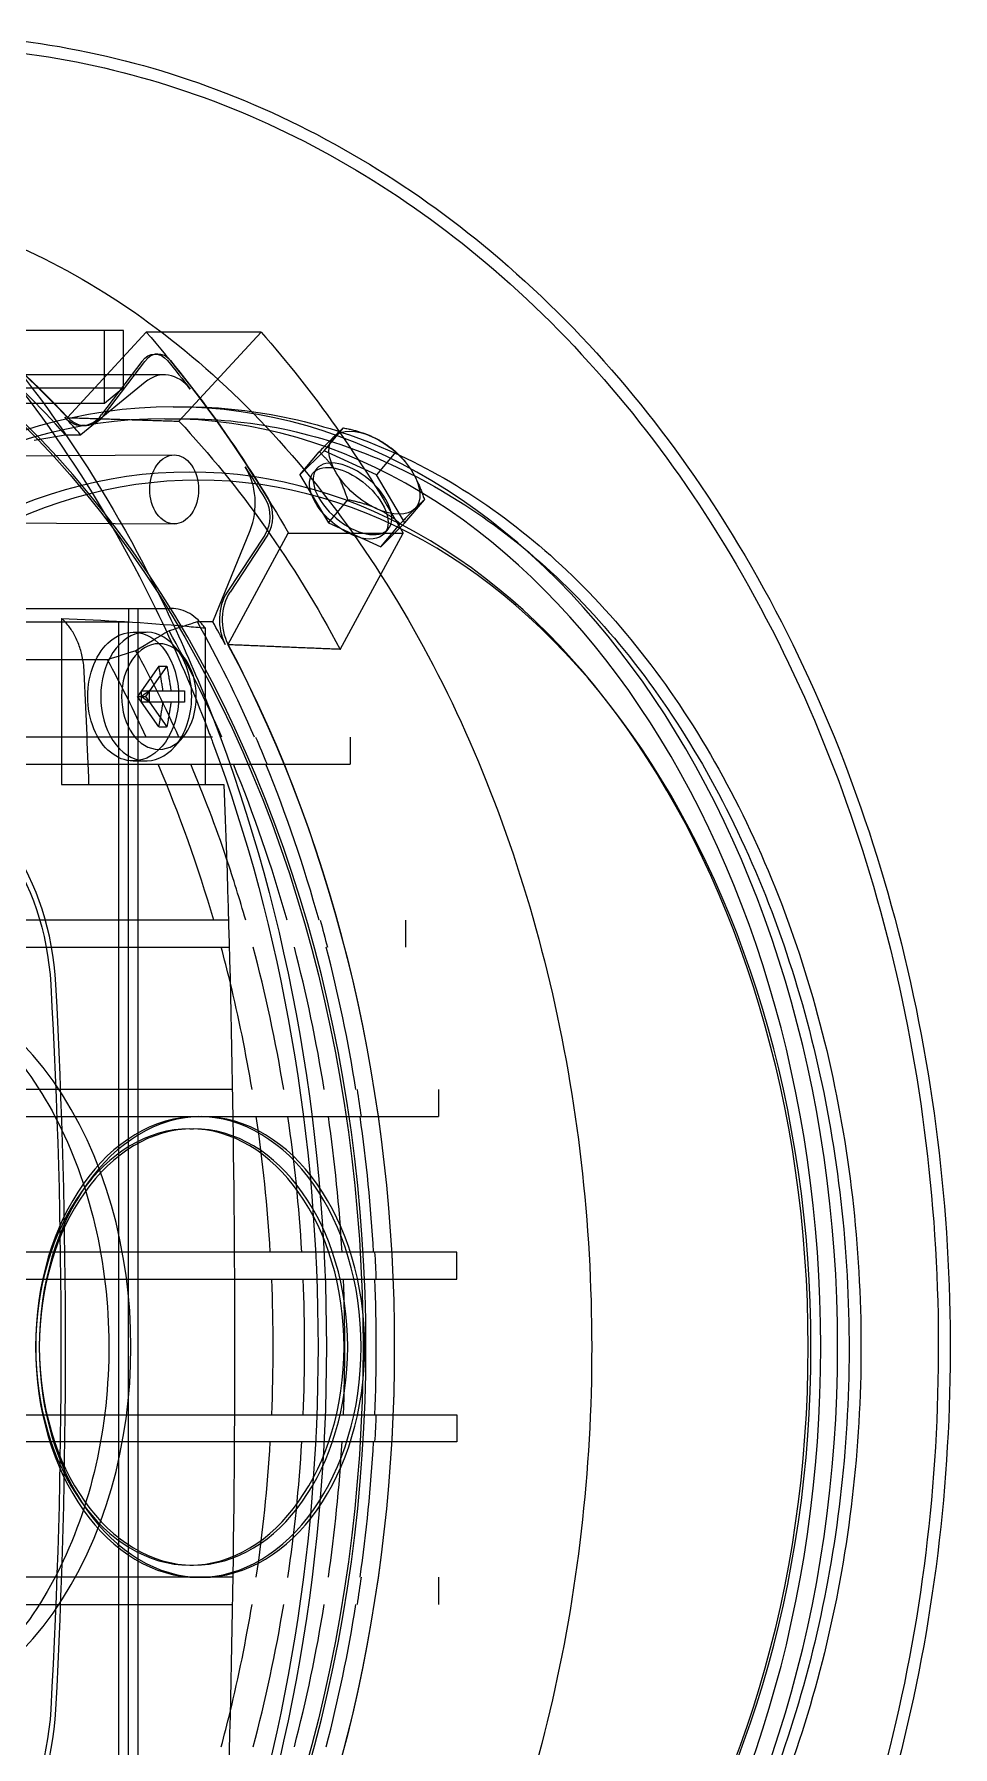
# Model space of a CAD drawing. Header units: millimetres. Extents: x -6314 to 11113, y -129 to 3675.
# Drawn here: x -2284.67 to -2271.1, y 2209.55 to 2234.83 of the extents above; entities that cross this region are included whole.
import ezdxf

# ---------------------------------------------------------------- set-up
doc = ezdxf.new("R2010")
doc.units = ezdxf.units.MM
doc.layers.add('Equipment', color=123, linetype='Continuous')

# ---------------------------------------------------------------- blocks, each defined once
blk = doc.blocks.new('A$C161d446f')
at = {"layer": 'Equipment', "linetype": 'Continuous', "lineweight": 0, "extrusion": (0, 1, 0)}
for p, q in [((-74.677, 552.941), (-72.98, 552.941)), ((-74.677, 552.941), (-73.465, 551.625)), ((-72.98, 552.941), (-71.817, 551.678)), ((-72.648, 552.116), (-72.648, 552.965)), ((-72.648, 552.965), (-70.414, 552.965)), ((-72.365, 551.885), (-72.365, 552.965)), ((-73.155, 552.616), (-73.112, 552.616)), ((-73.249, 552.309), (-70.963, 552.309)), ((-72.366, 551.722), (-72.962, 552.508)), ((-72.324, 551.722), (-72.92, 552.508)), ((-72.966, 552.202), (-72.014, 551.425)), ((-72.648, 552.116), (-72.365, 551.885)), ((-69.324, 552.116), (-72.648, 552.116)), ((-73.38, 551.837), (-73.556, 551.837)), ((-72.365, 551.885), (-69.042, 551.885)), ((-75.607, 551.188), (-75.894, 551.527)), ((-73.256, 551.661), (-73.556, 551.661)), ((-72.077, 551.561), (-72.034, 551.561)), ((-71.785, 551.425), (-72.014, 551.425)), ((-76.669, 551.174), (-76.383, 550.834)), ((-76.383, 550.834), (-75.607, 551.188)), ((-75.607, 551.188), (-75.252, 550.834)), ((-75.252, 550.834), (-75.538, 551.174)), ((-70, 551.108), (-73.394, 551.127)), ((-76.803, 550.126), (-76.383, 550.834)), ((-75.252, 550.834), (-75.672, 550.126)), ((-75.5, 550.924), (-75.446, 550.86)), ((-76.803, 550.126), (-77.089, 550.465)), ((-75.672, 550.126), (-75.958, 550.465)), ((-76.447, 549.772), (-76.803, 550.126)), ((-76.447, 549.772), (-76.734, 550.112)), ((-76.555, 550.035), (-76.501, 549.971)), ((-75.672, 550.126), (-76.447, 549.772)), ((-73.966, 548.664), (-74.515, 550.011)), ((-70, 550.128), (-73.394, 550.109)), ((-75.08, 549.971), (-76.777, 549.971)), ((-75.847, 548.257), (-76.777, 549.971)), ((-74.188, 548.326), (-75.08, 549.971)), ((-74.774, 549.945), (-74.219, 549.102)), ((-74.732, 549.945), (-74.176, 549.102)), ((-58.061, 548.861), (-73.352, 548.861)), ((-72.86, 548.861), (-72.86, 527.061)), ((-72.718, 548.861), (-72.718, 548.661)), ((-73.966, 548.664), (-73.737, 548.664)), ((-73.85, 548.573), (-73.85, 546.261)), ((-72.789, 548.511), (-72.981, 548.511)), ((-72.718, 548.661), (-57.586, 548.661)), ((-72.718, 527.261), (-72.718, 548.661)), ((-72.577, 527.261), (-72.577, 548.661)), ((-71.729, 548.715), (-71.729, 546.261)), ((-73.52, 548.165), (-73.406, 548.296)), ((-73.287, 548.01), (-73.192, 547.877)), ((-73.169, 548.01), (-72.91, 547.644)), ((-72.41, 548.104), (-70.202, 548.104)), ((-73.192, 547.877), (-73.028, 547.644)), ((-73.23, 547.644), (-73.347, 547.644)), ((-73.028, 547.644), (-72.91, 547.561)), ((-73.028, 547.644), (-72.969, 547.561)), ((-73.028, 547.478), (-73.028, 547.644)), ((-72.91, 547.561), (-73.028, 547.478)), ((-72.969, 547.561), (-73.028, 547.478)), ((-72.91, 547.561), (-72.969, 547.561)), ((-72.91, 547.644), (-72.852, 547.561)), ((-72.852, 547.561), (-72.91, 547.561)), ((-72.91, 547.478), (-72.852, 547.561)), ((-73.347, 547.478), (-73.23, 547.478)), ((-73.192, 547.245), (-73.287, 547.112)), ((-73.028, 547.478), (-73.192, 547.245)), ((-73.169, 547.112), (-72.91, 547.478)), ((-75.992, 546.961), (-75.992, 546.561)), ((-73.962, 546.961), (-73.85, 546.961)), ((-73.85, 546.961), (-65.527, 546.961)), ((-73.52, 546.957), (-73.406, 546.825)), ((-74.081, 546.561), (-75.992, 546.561)), ((-73.85, 546.561), (-74.081, 546.561)), ((-65.527, 546.561), (-73.85, 546.561)), ((-72.789, 546.611), (-72.981, 546.611)), ((-72.137, 546.261), (-74.129, 546.261)), ((-71.729, 546.261), (-72.137, 546.261)), ((-76.81, 544.261), (-76.81, 543.861)), ((-74.196, 544.261), (-66.374, 544.261)), ((-66.374, 543.861), (-74.207, 543.861)), ((-77.296, 541.761), (-77.296, 541.361)), ((-74.253, 541.761), (-67.641, 541.761)), ((-75.304, 541.361), (-77.296, 541.361)), ((-74.26, 541.361), (-75.304, 541.361)), ((-67.641, 541.361), (-74.26, 541.361)), ((-73.626, 541.181), (-73.68, 541.181)), ((-77.567, 539.361), (-75.483, 539.361)), ((-77.567, 538.961), (-77.567, 539.361)), ((-75.483, 539.361), (-74.282, 539.361)), ((-74.282, 539.361), (-69.837, 539.361)), ((-75.5, 538.961), (-77.567, 538.961)), ((-74.284, 538.961), (-75.5, 538.961)), ((-69.837, 538.961), (-74.284, 538.961)), ((-75.5, 536.961), (-77.567, 536.961)), ((-77.567, 536.961), (-77.567, 536.561)), ((-74.284, 536.961), (-75.5, 536.961)), ((-69.837, 536.961), (-74.284, 536.961)), ((-77.567, 536.561), (-75.483, 536.561)), ((-75.483, 536.561), (-74.282, 536.561)), ((-74.282, 536.561), (-69.837, 536.561)), ((-73.626, 534.741), (-73.68, 534.741)), ((-77.296, 534.561), (-77.296, 534.161)), ((-74.26, 534.561), (-67.641, 534.561)), ((-67.641, 534.161), (-74.253, 534.161))]:
    blk.add_line(p, q, dxfattribs=at)
at = {"layer": 'Equipment', "linetype": 'Continuous', "lineweight": 0, "extrusion": (0, 0, -1)}
for centre, major_axis, ratio, start_param, end_param in [((-64.488, 537.961), (0, -16.6), 0.707107, -5.497787, 0.785398), ((-64.488, 537.961), (0, 17.2), 0.707107, -0.647193, 0.647193), ((-73.155, 552.216), (0, 0.4), 0.707107, -0.710188, 0.750492), ((-64.217, 537.961), (0, 17.2), 0.707107, -0.671666, -0.550667), ((-64.488, 537.961), (0, 19.2), 0.707107, -0.860609, -0.710188), ((-73.249, 551.509), (0, 0.8), 0.707107, -0.743166, 0.523599), ((-72.077, 552.161), (0, -0.6), 0.707107, -0.647193, 0.750492), ((-72.034, 552.161), (0, -0.6), 0.707107, -0.647193, 0.750492), ((-64.445, 537.961), (0, 17.2), 0.707107, -0.671666, -0.647193), ((-73.395, 550.618), (0, -0.509), 0.707107, -0.785398, 5.497787), ((-74.026, 550.411), (0, 0.8), 0.707107, -2.094395, -0.82763), ((-74.568, 550.218), (0, 0.4), 0.707107, -2.321288, -0.860609), ((-74.529, 548.693), (0, -0.6), 0.707107, -2.321288, -0.923603), ((-74.487, 548.693), (0, -0.6), 0.707107, -2.321288, -0.923603), ((-64.217, 537.961), (0, 17.2), 0.707107, -1.020129, -0.89913), ((-64.445, 537.961), (0, 17.2), 0.707107, -0.923603, -0.89913), ((-63.853, 537.961), (0, 17.057), 0.707107, -1.014991, -0.902426), ((132.243, -698.555), (950.353, -1163.94), 0.612372, -2.388571, -2.388214), ((-72.981, 547.561), (0, 0.95), 0.707107, -0.685308, 3.826901), ((-112.659, 218.024), (287.323, -351.897), 0.612372, -2.104544, -2.103168), ((-64.488, 537.961), (0, 17.2), 0.707107, -2.217989, -0.923603), ((-72.981, 547.561), (0, 0.95), 0.707107, -1.570796, -0.685308), ((-63.482, 537.961), (0, 16.743), 0.707107, -1.003263, -0.909926), ((113.542, -587.482), (865.699, -1060.26), 0.612372, -2.387387, -2.386994), ((-63.118, 537.961), (0, 16.6), 0.707107, -0.99778, -0.913421), ((37.449, 537.961), (0, 155.199), 0.707107, -1.517291, -1.50655), ((-72.981, 547.561), (0, 0.95), 0.707107, -2.456285, -1.570796), ((-64.217, 537.961), (0, 17.2), 0.707107, -1.195789, -1.047198), ((-63.853, 537.961), (0, 17.057), 0.707107, -1.192499, -1.042367), ((-63.482, 537.961), (0, 16.743), 0.707107, -1.125821, -1.031348), ((-63.118, 537.961), (0, 16.6), 0.707107, -1.181521, -1.026201), ((-69.344, 543.064), (0, -3.263), 0.707782, -4.636069, -3.245576), ((-63.482, 537.961), (0, 16.743), 0.707107, -1.18501, -1.125821), ((-64.217, 537.961), (0, 17.2), 0.707107, -1.348028, -1.220663), ((-63.853, 537.961), (0, 17.057), 0.707107, -1.346135, -1.21761), ((-63.482, 537.961), (0, 16.743), 0.707107, -1.341834, -1.210666), ((-63.118, 537.961), (0, 16.6), 0.707107, -1.24009, -1.207431), ((-63.118, 537.961), (0, 16.6), 0.707107, -1.339833, -1.24009), ((-22.112, 537.961), (0, -70.19), 0.707782, 1.494476, 1.647116), ((-64.217, 537.961), (0, 17.2), 0.707107, -1.489311, -1.371811), ((-63.853, 537.961), (0, 17.057), 0.707107, -1.488629, -1.370126), ((-63.482, 537.961), (0, 16.743), 0.707107, -1.487079, -1.366298), ((-63.118, 537.961), (0, 16.6), 0.707107, -1.486359, -1.364517), ((-64.217, 537.961), (0, 17.2), 0.707107, -1.628969, -1.512624), ((-63.853, 537.961), (0, 17.057), 0.707107, -1.629455, -1.512137), ((-63.482, 537.961), (0, 16.743), 0.707107, -1.63056, -1.511033), ((-63.118, 537.961), (0, 16.6), 0.707107, -1.631074, -1.510519), ((-64.217, 537.961), (0, 17.2), 0.707107, -1.769781, -1.652282), ((-63.853, 537.961), (0, 17.057), 0.707107, -1.771466, -1.652964), ((-63.482, 537.961), (0, 16.743), 0.707107, -1.775295, -1.654514), ((-63.118, 537.961), (0, 16.6), 0.707107, -1.777075, -1.655234), ((-64.217, 537.961), (0, 17.2), 0.707107, -1.92093, -1.793564), ((-63.853, 537.961), (0, 17.057), 0.707107, -1.923982, -1.795457), ((-63.482, 537.961), (0, 16.743), 0.707107, -1.930927, -1.799759), ((-63.118, 537.961), (0, 16.6), 0.707107, -1.901503, -1.80176), ((-63.118, 537.961), (0, 16.6), 0.707107, -1.934161, -1.901503), ((-69.344, 532.858), (0, -3.263), 0.707782, 0.103983, 1.494476)]:
    blk.add_ellipse(centre, major_axis=major_axis, ratio=ratio, start_param=start_param, end_param=end_param, dxfattribs=at)
at = {"layer": 'Equipment', "linetype": 'Continuous', "lineweight": 0}
for centre, major_axis, ratio, start_param, end_param in [((-64.445, 537.961), (0, 16.6), 0.707107, -3.926991, 2.356194), ((-64.488, 537.961), (0, 17.193), 0.707107, -0.647071, 0.647071), ((-61.942, 537.961), (0, -19.376), 0.707107, -2.503602, -2.168265), ((-61.942, 537.961), (0, -19.2), 0.707107, -2.496789, -2.174516), ((-66.185, 537.961), (0, -19.2), 0.707107, -2.465789, -2.2466), ((-64.488, 537.961), (0, -19.2), 0.707107, -2.465789, -2.2466), ((-73.112, 552.216), (0, 0.4), 0.707107, -0.750492, 0.710188), ((-64.445, 537.961), (0, -19.2), 0.707107, -2.431405, -2.398427), ((-73.38, 537.961), (0, 13.876), 0.707107, -3.141592653589998, 3.141592653589588), ((-73.256, 537.961), (0, 13.7), 0.707107, -3.141592653589998, 3.141592653589588), ((-66.185, 537.961), (0, -17.109), 0.707107, -2.495873, -2.216516), ((-76.352, 550.865), (0.612, 0.516), 0.541675, -0.999508, 2.142085), ((506.937, -168.657), (-1391.174, 567.944), 0.353553, -1.003456, -1.003098), ((-76.027, 550.48), (-0.528, -0.445), 0.541675, -4.141100702461366, 2.14208460471822), ((-73.626, 537.961), (0, 12.913), 0.707107, -3.141592653589998, 3.141592653589588), ((-76.352, 550.865), (-0.612, -0.516), 0.541675, -0.999508, 2.142085), ((-75.973, 550.415), (0.528, 0.445), 0.541675, -0.754894, 2.142085), ((-64.445, 537.961), (0, -19.2), 0.707107, -2.313962, -2.280984), ((-73.751, 537.961), (0, 12.794), 0.707107, -3.141592653589998, 3.141592653589588), ((-75.973, 550.415), (0.528, 0.445), 0.541675, -0.999508, -0.754894), ((-75.973, 550.415), (-0.528, -0.445), 0.541675, -0.999508, 0.810809), ((-75.973, 550.415), (0.528, 0.445), 0.541675, -1.763077, -1.244122), ((-75.973, 550.415), (0.528, 0.445), 0.541675, -1.244122, -0.999508), ((-74.525, 550.218), (0, -0.4), 0.707107, -2.280984, -0.820305), ((-75.973, 550.415), (0.528, 0.445), 0.541675, -2.330783, -1.763077), ((-61.942, 537.961), (0, -19.2), 0.707107, -2.174516, -2.071837), ((-61.942, 537.961), (0, -19.376), 0.707107, -2.168265, -2.08818), ((-72.789, 547.561), (0, 0.95), 0.707107, 0, 1.570796), ((-72.789, 547.561), (0, -0.95), 0.707107, 0, 3.141593), ((-64.488, 537.961), (0, -17.193), 0.707107, -2.217868, -0.923725), ((-73.17, 547.561), (0, 0.78), 0.707107, -4.712389, 1.570796), ((-61.942, 537.961), (0, -19.376), 0.707107, -2.08818, -1.053413), ((-72.789, 547.561), (0, -0.95), 0.707107, -1.570796, 0), ((-61.942, 537.961), (0, -19.2), 0.707107, -2.071837, -2.058671), ((-61.942, 537.961), (0, -19.2), 0.707107, -2.054319, -1.087274), ((-64.233, 537.961), (0, -17.2), 0.707107, -2.121463, -2.094395), ((-61.942, 537.961), (0, -19.2), 0.707107, -2.058671, -2.054319), ((35.327, 537.961), (0, -155.017), 0.707107, -1.624364, -1.517228), ((-69.181, 543.064), (0, 3.252), 0.737277, 0.102087, 1.494331), ((-64.233, 537.961), (0, -17.2), 0.707107, -1.945803, -1.92093), ((-68.829, 537.961), (0, -5.553), 0.707107, -5.497787, 0.785398), ((-20.075, 537.961), (0, -70.052), 0.737277, -1.647262, -1.494331), ((-64.233, 537.961), (0, -17.2), 0.707107, -1.793564, -1.769781), ((-73.805, 537.961), (0, 3.4), 0.707107, -3.141592653589999, 3.141592653589587), ((-73.751, 537.961), (0, 3.4), 0.707107, -3.141592653589999, 3.141592653589587), ((-73.68, 537.961), (0, 3.22), 0.707107, -3.141592653589997, 3.141592653589589), ((-73.626, 537.961), (0, 3.22), 0.707107, -3.141592653589997, 3.141592653589589), ((-64.233, 537.961), (0, -17.2), 0.707107, -1.652282, -1.628969), ((-64.233, 537.961), (0, -17.2), 0.707107, -1.512624, -1.489311), ((-64.233, 537.961), (0, -17.2), 0.707107, -1.371811, -1.348028), ((-69.181, 532.858), (0, -3.252), 0.737277, -1.494331, -0.102087)]:
    blk.add_ellipse(centre, major_axis=major_axis, ratio=ratio, start_param=start_param, end_param=end_param, dxfattribs=at)
for points, knots in [([(-69.579, 557.337), (-71.096, 557.337), (-72.609, 557.052), (-75.503, 555.963), (-76.871, 555.137), (-79.434, 552.99), (-80.589, 551.621), (-82.584, 548.442), (-83.381, 546.598), (-84.501, 542.666), (-84.807, 540.57), (-84.892, 536.357), (-84.669, 534.24), (-83.693, 530.176), (-82.942, 528.228), (-80.933, 524.73), (-79.686, 523.167), (-76.83, 520.73), (-75.262, 519.805), (-72.278, 518.81), (-70.93, 518.585), (-69.579, 518.585)], [6.283185, 6.283185, 6.283185, 6.283185, 6.543146, 6.543146, 6.817787, 6.817787, 7.128144, 7.128144, 7.471014, 7.471014, 7.825515, 7.825515, 8.181232, 8.181232, 8.536233, 8.536233, 8.881794, 8.881794, 9.193279, 9.193279, 9.424778, 9.424778, 9.424778, 9.424778]), ([(-69.579, 557.161), (-71.079, 557.161), (-72.576, 556.878), (-75.44, 555.797), (-76.793, 554.976), (-79.329, 552.844), (-80.472, 551.484), (-82.443, 548.328), (-83.23, 546.499), (-84.333, 542.6), (-84.634, 540.524), (-84.714, 536.351), (-84.492, 534.254), (-83.525, 530.231), (-82.782, 528.304), (-80.796, 524.843), (-79.564, 523.297), (-76.743, 520.885), (-75.194, 519.969), (-72.246, 518.984), (-70.913, 518.761), (-69.579, 518.761)], [6.283185, 6.283185, 6.283185, 6.283185, 6.54406, 6.54406, 6.819613, 6.819613, 7.130575, 7.130575, 7.473185, 7.473185, 7.82684, 7.82684, 8.181601, 8.181601, 8.535703, 8.535703, 8.880788, 8.880788, 9.192748, 9.192748, 9.424778, 9.424778, 9.424778, 9.424778]), ([(-67.818, 555), (-69.104, 554.936), (-70.38, 554.585), (-72.798, 553.346), (-73.937, 552.451), (-75.967, 550.203), (-76.854, 548.843), (-78.279, 545.799), (-78.816, 544.114), (-79.485, 540.594), (-79.616, 538.758), (-79.461, 535.122), (-79.174, 533.322), (-78.21, 529.936), (-77.532, 528.352), (-75.85, 525.561), (-74.847, 524.354), (-72.616, 522.451), (-71.39, 521.752), (-69.36, 521.101), (-68.59, 520.96), (-67.818, 520.922)], [0.034928, 0.034928, 0.034928, 0.034928, 0.347733, 0.347733, 0.66459, 0.66459, 0.985797, 0.985797, 1.308403, 1.308403, 1.631119, 1.631119, 1.953805, 1.953805, 2.276531, 2.276531, 2.598867, 2.598867, 2.918778, 2.918778, 3.106665, 3.106665, 3.106665, 3.106665]), ([(-73.556, 551.837), (-74.603, 551.837), (-75.65, 551.606), (-77.645, 550.71), (-78.592, 550.038), (-80.3, 548.31), (-81.058, 547.245), (-82.297, 544.835), (-82.776, 543.488), (-83.406, 540.651), (-83.556, 539.163), (-83.513, 536.195), (-83.319, 534.716), (-82.607, 531.916), (-82.088, 530.594), (-80.77, 528.243), (-79.972, 527.214), (-78.178, 525.565), (-77.184, 524.941), (-75.298, 524.244), (-74.427, 524.085), (-73.556, 524.085)], [6.283185, 6.283185, 6.283185, 6.283185, 6.590696, 6.590696, 6.903916, 6.903916, 7.225245, 7.225245, 7.54972, 7.54972, 7.874569, 7.874569, 8.199359, 8.199359, 8.524213, 8.524213, 8.848512, 8.848512, 9.168984, 9.168984, 9.424778, 9.424778, 9.424778, 9.424778]), ([(-73.556, 551.661), (-74.589, 551.661), (-75.623, 551.431), (-77.59, 550.536), (-78.523, 549.867), (-80.201, 548.149), (-80.944, 547.095), (-82.156, 544.711), (-82.624, 543.38), (-83.237, 540.579), (-83.382, 539.11), (-83.334, 536.183), (-83.141, 534.725), (-82.437, 531.965), (-81.925, 530.664), (-80.63, 528.352), (-79.847, 527.34), (-78.088, 525.719), (-77.114, 525.106), (-75.267, 524.418), (-74.411, 524.261), (-73.556, 524.261)], [6.283185, 6.283185, 6.283185, 6.283185, 6.59424, 6.59424, 6.909531, 6.909531, 7.230578, 7.230578, 7.553741, 7.553741, 7.877136, 7.877136, 8.200485, 8.200485, 8.523885, 8.523885, 8.846917, 8.846917, 9.167318, 9.167318, 9.424778, 9.424778, 9.424778, 9.424778]), ([(-73.85, 548.573), (-73.82, 548.615), (-73.784, 548.656), (-73.707, 548.729), (-73.664, 548.761), (-73.583, 548.808), (-73.537, 548.828), (-73.444, 548.855), (-73.396, 548.861), (-73.352, 548.861)], [0.3740239, 0.3740239, 0.3740239, 0.3740239, 0.4629274, 0.4629274, 0.5556738, 0.5556738, 0.6485401, 0.6485401, 0.7414064, 0.7414064, 0.7414064, 0.7414064]), ([(-71.729, 548.715), (-72.353, 548.688), (-72.973, 548.652), (-73.67, 548.59), (-73.76, 548.582), (-73.85, 548.573)], [17.581521, 17.581521, 17.581521, 17.581521, 18.800403, 18.800403, 18.981264, 18.981264, 18.981264, 18.981264]), ([(-72.067, 547.925), (-72.065, 547.968), (-72.061, 548.012), (-72.046, 548.122), (-72.031, 548.186), (-71.998, 548.3), (-71.976, 548.36), (-71.923, 548.472), (-71.892, 548.524), (-71.83, 548.611), (-71.794, 548.655), (-71.746, 548.7), (-71.737, 548.708), (-71.729, 548.715)], [0.0312232, 0.0312232, 0.0312232, 0.0312232, 0.0925216, 0.0925216, 0.1850432, 0.1850432, 0.2776262, 0.2776262, 0.3702093, 0.3702093, 0.4628671, 0.4628671, 0.4825175, 0.4825175, 0.4825175, 0.4825175]), ([(-69.276, 543.501), (-69.692, 543.379), (-70.096, 543.158), (-70.83, 542.545), (-71.16, 542.158), (-71.717, 541.254), (-71.945, 540.74), (-72.276, 539.634), (-72.379, 539.043), (-72.451, 537.844), (-72.42, 537.236), (-72.225, 536.065), (-72.061, 535.503), (-71.621, 534.482), (-71.344, 534.023), (-70.706, 533.252), (-70.345, 532.941), (-69.74, 532.589), (-69.51, 532.489), (-69.276, 532.42)], [0.204883, 0.204883, 0.204883, 0.204883, 0.533707, 0.533707, 0.853744, 0.853744, 1.170218, 1.170218, 1.486185, 1.486185, 1.802242, 1.802242, 2.118255, 2.118255, 2.434288, 2.434288, 2.751789, 2.751789, 2.93671, 2.93671, 2.93671, 2.93671])]:
    blk.add_open_spline(points, degree=3, knots=knots, dxfattribs=at)
for points, weights in [([(-75.894, 551.527), (-76.354, 551.436), (-76.669, 551.174)], [1, 1.15455095302, 1]), ([(-75.538, 551.174), (-75.788, 551.436), (-75.894, 551.527)], [1, 1.15455095302, 1]), ([(-71.817, 551.678), (-72.643, 551.652), (-73.465, 551.625)], [1, 1.0000032165, 1]), ([(-76.669, 551.174), (-76.821, 551.03), (-76.918, 550.865)], [1, 1.0380269746, 1]), ([(-75.787, 550.865), (-75.689, 551.03), (-75.538, 551.174)], [1, 1.0380269746, 1]), ([(-76.918, 550.865), (-77.016, 550.701), (-77.089, 550.465)], [1, 1.0380269746, 1]), ([(-75.958, 550.465), (-75.884, 550.701), (-75.787, 550.865)], [1, 1.0380269746, 1]), ([(-77.089, 550.465), (-76.984, 550.374), (-76.734, 550.112)], [1, 1.15455095302, 1]), ([(-76.734, 550.112), (-76.418, 550.374), (-75.958, 550.465)], [1, 1.15455095302, 1]), ([(-75.847, 548.257), (-75.02, 548.291), (-74.188, 548.326)], [1, 1.0000032165, 1]), ([(-73.287, 548.01), (-73.338, 547.719), (-73.347, 547.644)], [1.59916508576, 3.40693299066, 4.30682294372]), ([(-73.169, 548.01), (-73.23, 548.013), (-73.287, 548.01)], [1.26729726607, 1.28009815511, 1.26729726607]), ([(-73.23, 547.644), (-73.22, 547.719), (-73.169, 548.01)], [4.30682294372, 3.40693299066, 1.59916508577]), ([(-73.545, 547.644), (-73.55, 547.561), (-73.545, 547.478)], [2.86219067938, 2.8911014853, 2.86219067938]), ([(-73.347, 547.644), (-73.39, 547.644), (-73.545, 547.644)], [4.30682294372, 3.40693299066, 1.59916508577]), ([(-72.91, 547.644), (-73.167, 547.644), (-73.23, 547.644)], [1.59916508576, 3.40693299066, 4.30682294372]), ([(-72.91, 547.478), (-72.91, 547.561), (-72.91, 547.644)], [2.86219067938, 2.8911014853, 2.86219067938]), ([(-73.545, 547.478), (-73.39, 547.478), (-73.347, 547.478)], [1.59916508576, 3.40693299066, 4.30682294372]), ([(-73.347, 547.478), (-73.338, 547.403), (-73.287, 547.112)], [4.30682294372, 3.40693299066, 1.59916508577]), ([(-73.169, 547.112), (-73.22, 547.403), (-73.23, 547.478)], [1.59916508576, 3.40693299066, 4.30682294372]), ([(-73.23, 547.478), (-73.167, 547.478), (-72.91, 547.478)], [4.30682294372, 3.40693299066, 1.59916508577]), ([(-73.287, 547.112), (-73.23, 547.109), (-73.169, 547.112)], [1.26729726607, 1.28009815511, 1.26729726607])]:
    blk.add_rational_spline(points, weights, degree=2, dxfattribs=at)

msp = doc.modelspace()

# ---------------------------------------------------------------- block references
at = {"xscale": -1}
msp.add_blockref('A$C161d446f', (-2355.993, 1677.491), dxfattribs=at)

doc.saveas('drawing.dxf')
